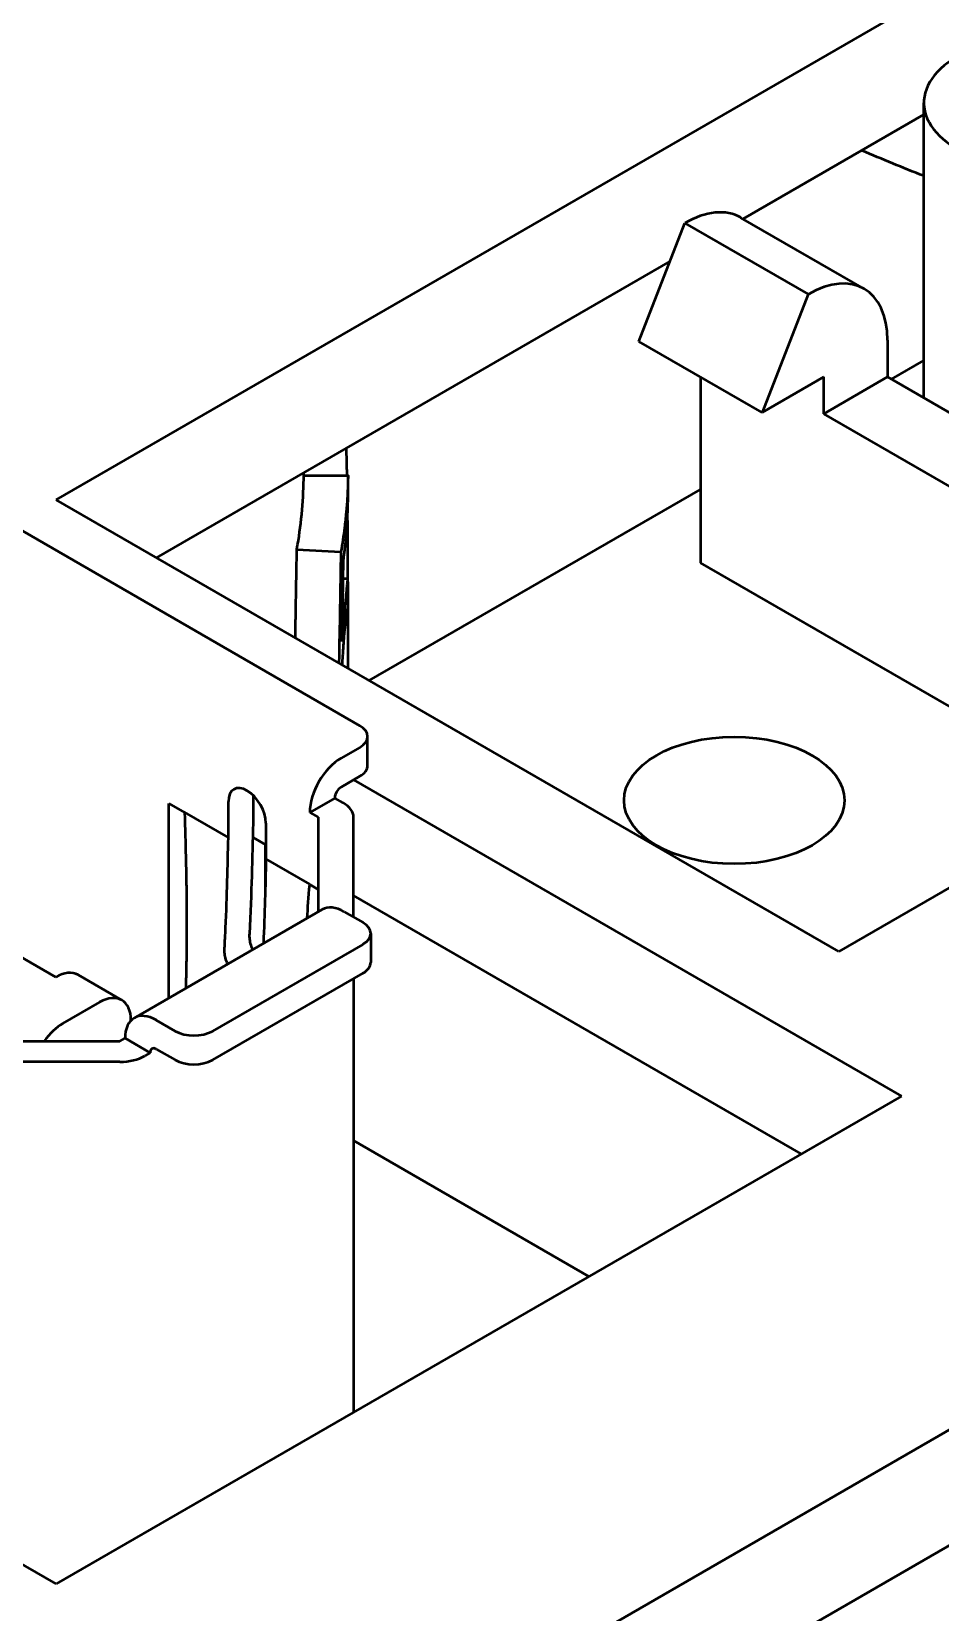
# Model space of a CAD drawing. Header units: millimetres. Extents: x 2121 to 4904, y 892 to 1933.
# Drawn here: x 3166.34 to 3175.58, y 1738.3 to 1754.38 of the extents above; entities that cross this region are included whole.
import ezdxf

# ---------------------------------------------------------------- set-up
doc = ezdxf.new("R2010")
doc.units = ezdxf.units.MM
doc.header["$LTSCALE"] = 1.8
doc.layers.add('외형선(ISO)', color=7, linetype='Continuous', lineweight=50)

msp = doc.modelspace()

# ---------------------------------------------------------------- linework, layer by layer
at = {"layer": '외형선(ISO)'}
for p, q in [((3285.212, 1803.405), (3158.888, 1730.471)), ((3286.231, 1802.817), (3159.906, 1729.883)), ((3242.001, 1783.968), (3174.543, 1745.021)), ((3166.588, 1749.614), (3209.863, 1774.599)), ((3175.409, 1750.65), (3175.409, 1753.651)), ((3175.409, 1753.531), (3173.572, 1752.47)), ((3172.511, 1751.224), (3172.978, 1752.427)), ((3172.978, 1752.427), (3174.231, 1751.704)), ((3174.802, 1751.76), (3173.549, 1752.483)), ((3172.828, 1752.04), (3167.606, 1749.026)), ((3174.231, 1751.704), (3173.764, 1750.501)), ((3175.039, 1751.237), (3175.039, 1750.864)), ((3173.764, 1750.501), (3172.511, 1751.224)), ((3175.079, 1750.84), (3175.409, 1751.031)), ((3173.139, 1750.861), (3173.139, 1748.974)), ((3174.392, 1750.864), (3173.764, 1750.501)), ((3174.392, 1750.49), (3175.039, 1750.864)), ((3174.392, 1750.49), (3174.392, 1750.864)), ((3175.039, 1750.864), (3176.133, 1750.232)), ((3164.17, 1750.496), (3169.675, 1747.317)), ((3175.896, 1749.622), (3174.392, 1750.49)), ((3169.105, 1749.863), (3169.105, 1749.891)), ((3169.555, 1749.706), (3169.555, 1749.86)), ((3169.771, 1747.776), (3173.139, 1749.72)), ((3174.543, 1745.021), (3166.588, 1749.614)), ((3169.035, 1749.11), (3169.482, 1749.084)), ((3177.265, 1746.592), (3173.139, 1748.974)), ((3169.555, 1747.901), (3169.555, 1748.741)), ((3169.5, 1748.415), (3169.513, 1748.414)), ((3169.675, 1747.097), (3169.484, 1746.987)), ((3169.754, 1746.913), (3169.754, 1747.207)), ((3169.675, 1746.803), (3169.484, 1746.693)), ((3169.611, 1746.766), (3175.18, 1743.551)), ((3168.593, 1746.325), (3168.593, 1746.607)), ((3169.42, 1746.582), (3169.166, 1746.436)), ((3169.506, 1746.533), (3169.42, 1746.582)), ((3167.734, 1744.549), (3167.734, 1746.527)), ((3167.734, 1746.527), (3167.893, 1746.435)), ((3168.338, 1746.182), (3167.893, 1746.439)), ((3168.338, 1746.182), (3168.338, 1746.546)), ((3169.166, 1746.436), (3169.251, 1746.386)), ((3168.72, 1746.325), (3168.72, 1745.962)), ((3169.251, 1746.386), (3169.251, 1745.425)), ((3169.611, 1745.37), (3169.611, 1746.386)), ((3168.72, 1746.105), (3168.59, 1746.18)), ((3168.712, 1746.109), (3168.712, 1745.642)), ((3166.588, 1738.591), (3153.86, 1745.939)), ((3169.165, 1745.705), (3168.72, 1745.962)), ((3169.165, 1745.701), (3169.251, 1745.651)), ((3169.165, 1745.701), (3169.165, 1745.701)), ((3169.291, 1745.447), (3167.381, 1744.345)), ((3174.161, 1742.963), (3169.611, 1745.59)), ((3166.585, 1744.762), (3165.63, 1745.313)), ((3169.516, 1745.425), (3169.707, 1745.315)), ((3169.786, 1745.205), (3169.786, 1744.911)), ((3168.179, 1744.213), (3169.707, 1745.094)), ((3168.179, 1743.919), (3169.707, 1744.8)), ((3166.81, 1744.784), (3167.255, 1744.527)), ((3169.611, 1744.745), (3169.611, 1740.336)), ((3166.655, 1744.288), (3167.03, 1744.505)), ((3167.349, 1744.321), (3167.349, 1744.32)), ((3167.606, 1744.323), (3167.797, 1744.213)), ((3165.305, 1744.108), (3167.235, 1744.108)), ((3167.235, 1744.108), (3167.288, 1744.139)), ((3167.288, 1744.139), (3167.543, 1743.992)), ((3167.606, 1744.029), (3167.797, 1743.919)), ((3167.235, 1743.9), (3165.305, 1743.9)), ((3167.543, 1743.992), (3167.489, 1743.961)), ((3175.18, 1743.551), (3166.588, 1738.591)), ((3169.611, 1743.099), (3172.004, 1741.718))]:
    msp.add_line(p, q, dxfattribs=at)
for centre, major_axis, start_param, end_param in [((3176.552, 1753.651), (-1.143, 0), 5.497787, 7.330383), ((3172.978, 1751.494), (0.571, 0.99), 0, 0.785398), ((3174.231, 1750.77), (0.572, 0.99), 5.497787, 7.068583), ((3155.605, 1749.905), (13.5, 0), 6.181112, 6.272854), ((3169.484, 1747.207), (0.27, 0), 5.497787, 7.068583), ((3169.484, 1746.619), (-0.225, -0.39), 3.926991, 5.497787), ((3169.484, 1746.913), (0.27, 0), 5.497787, 6.283185), ((3168.529, 1746.436), (-0.135, 0.234), 3.926991, 7.068583), ((3169.484, 1746.619), (0.045, 0.0779), 0.785398, 2.356194), ((3169.251, 1746.386), (0.36, 0), 0, 0.785398), ((3169.516, 1745.058), (-0.225, 0.39), 5.497787, 6.283185), ((3169.516, 1745.205), (0.27, 0), 5.497787, 7.068583), ((3166.585, 1744.394), (0.225, 0.39), 0, 0.785398), ((3169.516, 1744.911), (0.27, 0), 5.497787, 6.283185), ((3167.03, 1744.137), (0.225, 0.39), 5.497787, 7.068583), ((3167.606, 1743.955), (-0.225, 0.39), 5.497787, 7.068583), ((3166.655, 1743.921), (-0.225, -0.39), 3.926991, 4.559778), ((3167.988, 1744.323), (-0.27, 0), 0.785398, 2.356194), ((3167.606, 1743.955), (-0.045, 0.0779), 5.497787, 7.068583), ((3167.235, 1744.108), (-0.36, 0), 1.570796, 2.356194), ((3167.988, 1744.029), (0.27, 0), 3.926991, 5.497787)]:
    msp.add_ellipse(centre, major_axis=major_axis, ratio=0.57735, start_param=start_param, end_param=end_param, dxfattribs=at)
msp.add_ellipse((3173.481, 1746.558), major_axis=(-1.12, 0), ratio=0.57735, dxfattribs=at)
for points in [[(3175.409, 1752.907), (3175.196, 1752.99), (3174.986, 1753.077), (3174.779, 1753.167)], [(3169.105, 1749.863), (3169.255, 1749.863), (3169.405, 1749.863), (3169.555, 1749.863)], [(3169.555, 1749.86), (3169.555, 1749.861), (3169.555, 1749.862), (3169.555, 1749.862)], [(3169.555, 1749.701), (3169.555, 1749.702), (3169.555, 1749.704), (3169.555, 1749.706)], [(3169.482, 1749.084), (3169.476, 1748.708), (3169.469, 1748.331), (3169.462, 1747.955)], [(3169.506, 1748.815), (3169.521, 1748.815), (3169.537, 1748.815), (3169.552, 1748.815)], [(3168.555, 1745.201), (3168.577, 1745.625), (3168.585, 1745.975), (3168.593, 1746.325)], [(3168.72, 1745.962), (3168.714, 1745.686), (3168.708, 1745.412), (3168.694, 1745.103)], [(3169.138, 1745.359), (3169.147, 1745.462), (3169.155, 1745.575), (3169.165, 1745.701)]]:
    msp.add_open_spline(points, degree=3, dxfattribs=at)
for points, knots in [([(3169.535, 1750.139), (3169.536, 1750.112), (3169.537, 1750.083), (3169.538, 1750.054), (3169.539, 1749.993), (3169.541, 1749.929), (3169.542, 1749.863)], [0.7544502, 0.7544502, 0.7544502, 0.7544502, 0.8333333, 0.8333333, 0.8333333, 0.9995174, 0.9995174, 0.9995174, 0.9995174]), ([(3169.104, 1749.824), (3169.104, 1749.829), (3169.104, 1749.833), (3169.105, 1749.837), (3169.105, 1749.84), (3169.105, 1749.843), (3169.105, 1749.845), (3169.105, 1749.846), (3169.105, 1749.847), (3169.105, 1749.848), (3169.105, 1749.849), (3169.105, 1749.851), (3169.105, 1749.852), (3169.105, 1749.853), (3169.105, 1749.853), (3169.105, 1749.854), (3169.105, 1749.855), (3169.105, 1749.856), (3169.105, 1749.857), (3169.105, 1749.857), (3169.105, 1749.858), (3169.105, 1749.858), (3169.105, 1749.859), (3169.105, 1749.86), (3169.105, 1749.861), (3169.105, 1749.861), (3169.105, 1749.861), (3169.105, 1749.861), (3169.105, 1749.862), (3169.105, 1749.862), (3169.105, 1749.863), (3169.105, 1749.863), (3169.105, 1749.863), (3169.105, 1749.863), (3169.105, 1749.863), (3169.105, 1749.863), (3169.105, 1749.863)], [-1, -1, -1, -1, -0.833333, -0.833333, -0.833333, -0.708333, -0.708333, -0.708333, -0.666667, -0.666667, -0.666667, -0.583333, -0.583333, -0.583333, -0.541667, -0.541667, -0.541667, -0.458333, -0.458333, -0.458333, -0.416667, -0.416667, -0.416667, -0.333333, -0.333333, -0.333333, -0.291667, -0.291667, -0.291667, -0.208333, -0.208333, -0.208333, -0.166667, -0.166667, -0.166667, 0, 0, 0, 0]), ([(3169.554, 1749.821), (3169.553, 1749.77), (3169.552, 1749.719), (3169.549, 1749.668), (3169.546, 1749.616), (3169.543, 1749.565), (3169.539, 1749.514), (3169.538, 1749.504), (3169.537, 1749.493), (3169.536, 1749.483), (3169.531, 1749.432), (3169.526, 1749.381), (3169.519, 1749.329), (3169.509, 1749.247), (3169.497, 1749.166), (3169.482, 1749.084)], [0, 0, 0, 0, 0.0286693, 0.0286693, 0.0286693, 0.0573386, 0.0573386, 0.0573386, 0.0630724, 0.0630724, 0.0630724, 0.0917417, 0.0917417, 0.0917417, 0.1376126, 0.1376126, 0.1376126, 0.1376126]), ([(3169.555, 1749.862), (3169.555, 1749.863), (3169.555, 1749.863), (3169.555, 1749.863), (3169.555, 1749.863), (3169.555, 1749.863), (3169.555, 1749.862), (3169.555, 1749.862), (3169.555, 1749.862), (3169.555, 1749.862), (3169.555, 1749.862), (3169.555, 1749.861), (3169.555, 1749.861), (3169.555, 1749.86), (3169.555, 1749.86), (3169.555, 1749.86), (3169.555, 1749.859), (3169.555, 1749.858), (3169.555, 1749.857), (3169.555, 1749.857), (3169.555, 1749.856), (3169.555, 1749.856), (3169.555, 1749.855), (3169.555, 1749.854), (3169.555, 1749.852), (3169.555, 1749.852), (3169.555, 1749.851), (3169.555, 1749.85), (3169.555, 1749.849), (3169.555, 1749.848), (3169.555, 1749.846), (3169.555, 1749.845), (3169.555, 1749.844), (3169.555, 1749.843), (3169.555, 1749.841), (3169.555, 1749.838), (3169.555, 1749.835), (3169.554, 1749.831), (3169.554, 1749.826), (3169.554, 1749.821)], [0, 0, 0, 0, 0.083333, 0.083333, 0.083333, 0.166667, 0.166667, 0.166667, 0.208333, 0.208333, 0.208333, 0.291667, 0.291667, 0.291667, 0.333333, 0.333333, 0.333333, 0.416667, 0.416667, 0.416667, 0.458333, 0.458333, 0.458333, 0.541667, 0.541667, 0.541667, 0.583333, 0.583333, 0.583333, 0.666667, 0.666667, 0.666667, 0.708333, 0.708333, 0.708333, 0.833333, 0.833333, 0.833333, 1, 1, 1, 1]), ([(3169.554, 1749.577), (3169.554, 1749.579), (3169.554, 1749.582), (3169.554, 1749.584), (3169.554, 1749.587), (3169.554, 1749.59), (3169.555, 1749.593), (3169.555, 1749.594), (3169.555, 1749.596), (3169.555, 1749.597), (3169.555, 1749.6), (3169.555, 1749.603), (3169.555, 1749.606), (3169.555, 1749.608), (3169.555, 1749.609), (3169.555, 1749.611), (3169.555, 1749.614), (3169.555, 1749.617), (3169.555, 1749.62), (3169.555, 1749.622), (3169.555, 1749.624), (3169.555, 1749.625), (3169.555, 1749.629), (3169.555, 1749.632), (3169.555, 1749.636), (3169.555, 1749.638), (3169.555, 1749.639), (3169.555, 1749.641), (3169.555, 1749.645), (3169.555, 1749.648), (3169.555, 1749.652), (3169.555, 1749.654), (3169.555, 1749.656), (3169.555, 1749.658), (3169.555, 1749.663), (3169.555, 1749.669), (3169.555, 1749.675), (3169.555, 1749.684), (3169.555, 1749.692), (3169.555, 1749.701)], [0, 0, 0, 0, 0.083333, 0.083333, 0.083333, 0.166667, 0.166667, 0.166667, 0.208333, 0.208333, 0.208333, 0.291667, 0.291667, 0.291667, 0.333333, 0.333333, 0.333333, 0.416667, 0.416667, 0.416667, 0.458333, 0.458333, 0.458333, 0.541667, 0.541667, 0.541667, 0.583333, 0.583333, 0.583333, 0.666667, 0.666667, 0.666667, 0.708333, 0.708333, 0.708333, 0.833333, 0.833333, 0.833333, 1, 1, 1, 1]), ([(3169.509, 1749.004), (3169.511, 1749.02), (3169.513, 1749.036), (3169.515, 1749.052), (3169.517, 1749.068), (3169.519, 1749.083), (3169.521, 1749.099), (3169.522, 1749.107), (3169.523, 1749.115), (3169.524, 1749.123), (3169.526, 1749.139), (3169.528, 1749.155), (3169.529, 1749.171), (3169.532, 1749.195), (3169.534, 1749.218), (3169.536, 1749.242), (3169.537, 1749.25), (3169.538, 1749.258), (3169.538, 1749.266), (3169.54, 1749.282), (3169.541, 1749.298), (3169.542, 1749.314), (3169.543, 1749.322), (3169.543, 1749.33), (3169.544, 1749.338), (3169.545, 1749.354), (3169.546, 1749.37), (3169.547, 1749.386), (3169.547, 1749.393), (3169.548, 1749.401), (3169.548, 1749.409), (3169.551, 1749.465), (3169.553, 1749.521), (3169.554, 1749.577)], [0, 0, 0, 0, 0.0088964, 0.0088964, 0.0088964, 0.0177928, 0.0177928, 0.0177928, 0.022241, 0.022241, 0.022241, 0.0311374, 0.0311374, 0.0311374, 0.044482, 0.044482, 0.044482, 0.0489302, 0.0489302, 0.0489302, 0.0578266, 0.0578266, 0.0578266, 0.0622748, 0.0622748, 0.0622748, 0.0711712, 0.0711712, 0.0711712, 0.0756194, 0.0756194, 0.0756194, 0.1067568, 0.1067568, 0.1067568, 0.1067568]), ([(3169.548, 1749.404), (3169.548, 1749.404), (3169.548, 1749.403), (3169.548, 1749.402), (3169.548, 1749.386), (3169.548, 1749.37), (3169.548, 1749.354), (3169.549, 1749.321), (3169.549, 1749.288), (3169.549, 1749.255), (3169.549, 1749.238), (3169.549, 1749.222), (3169.549, 1749.205), (3169.549, 1749.171), (3169.549, 1749.138), (3169.55, 1749.103), (3169.55, 1749.086), (3169.55, 1749.069), (3169.55, 1749.052), (3169.55, 1749), (3169.55, 1748.948), (3169.55, 1748.894), (3169.55, 1748.868), (3169.55, 1748.841), (3169.55, 1748.815)], [0.4153055, 0.4153055, 0.4153055, 0.4153055, 0.4166667, 0.4166667, 0.4166667, 0.4583333, 0.4583333, 0.4583333, 0.5416667, 0.5416667, 0.5416667, 0.5833333, 0.5833333, 0.5833333, 0.6666667, 0.6666667, 0.6666667, 0.7083333, 0.7083333, 0.7083333, 0.8333333, 0.8333333, 0.8333333, 0.8951709, 0.8951709, 0.8951709, 0.8951709]), ([(3169.019, 1748.21), (3169.019, 1748.221), (3169.019, 1748.231), (3169.02, 1748.241), (3169.02, 1748.277), (3169.021, 1748.314), (3169.022, 1748.35), (3169.022, 1748.368), (3169.022, 1748.386), (3169.023, 1748.404), (3169.023, 1748.44), (3169.024, 1748.477), (3169.024, 1748.513), (3169.025, 1748.531), (3169.025, 1748.549), (3169.025, 1748.567), (3169.026, 1748.603), (3169.027, 1748.64), (3169.027, 1748.676), (3169.028, 1748.694), (3169.028, 1748.712), (3169.028, 1748.73), (3169.029, 1748.785), (3169.03, 1748.839), (3169.031, 1748.893), (3169.032, 1748.929), (3169.032, 1748.966), (3169.033, 1749.002), (3169.034, 1749.038), (3169.034, 1749.074), (3169.035, 1749.11)], [-0.1122155, -0.1122155, -0.1122155, -0.1122155, -0.1083603, -0.1083603, -0.1083603, -0.0948152, -0.0948152, -0.0948152, -0.0880427, -0.0880427, -0.0880427, -0.0744977, -0.0744977, -0.0744977, -0.0677252, -0.0677252, -0.0677252, -0.0541801, -0.0541801, -0.0541801, -0.0474076, -0.0474076, -0.0474076, -0.0270901, -0.0270901, -0.0270901, -0.013545, -0.013545, -0.013545, 0, 0, 0, 0]), ([(3169.496, 1748.173), (3169.497, 1748.265), (3169.499, 1748.357), (3169.5, 1748.45), (3169.501, 1748.484), (3169.501, 1748.519), (3169.502, 1748.554), (3169.502, 1748.577), (3169.503, 1748.6), (3169.503, 1748.623), (3169.504, 1748.669), (3169.504, 1748.715), (3169.505, 1748.762), (3169.506, 1748.842), (3169.508, 1748.923), (3169.509, 1749.004)], [0, 0, 0, 0, 0.0342135, 0.0342135, 0.0342135, 0.0470435, 0.0470435, 0.0470435, 0.0555969, 0.0555969, 0.0555969, 0.0727037, 0.0727037, 0.0727037, 0.1026404, 0.1026404, 0.1026404, 0.1026404]), ([(3169.554, 1748.796), (3169.554, 1748.801), (3169.554, 1748.804), (3169.554, 1748.807), (3169.553, 1748.809), (3169.553, 1748.811), (3169.553, 1748.813), (3169.553, 1748.813), (3169.553, 1748.814), (3169.553, 1748.814), (3169.552, 1748.815), (3169.552, 1748.815), (3169.552, 1748.814), (3169.552, 1748.814), (3169.551, 1748.813), (3169.551, 1748.813), (3169.551, 1748.811), (3169.55, 1748.809), (3169.55, 1748.807), (3169.55, 1748.805), (3169.55, 1748.804), (3169.549, 1748.802), (3169.549, 1748.799), (3169.548, 1748.795), (3169.548, 1748.79), (3169.548, 1748.788), (3169.547, 1748.785), (3169.547, 1748.783), (3169.546, 1748.777), (3169.546, 1748.771), (3169.545, 1748.765), (3169.545, 1748.761), (3169.544, 1748.758), (3169.544, 1748.754), (3169.543, 1748.743), (3169.542, 1748.73), (3169.54, 1748.716), (3169.539, 1748.697), (3169.537, 1748.676), (3169.534, 1748.652)], [0, 0, 0, 0, 0.083333, 0.083333, 0.083333, 0.166667, 0.166667, 0.166667, 0.208333, 0.208333, 0.208333, 0.291667, 0.291667, 0.291667, 0.333333, 0.333333, 0.333333, 0.416667, 0.416667, 0.416667, 0.458333, 0.458333, 0.458333, 0.541667, 0.541667, 0.541667, 0.583333, 0.583333, 0.583333, 0.666667, 0.666667, 0.666667, 0.708333, 0.708333, 0.708333, 0.833333, 0.833333, 0.833333, 1, 1, 1, 1]), ([(3169.555, 1748.741), (3169.555, 1748.753), (3169.555, 1748.762), (3169.555, 1748.771), (3169.555, 1748.783), (3169.554, 1748.791), (3169.554, 1748.796)], [0.7144919, 0.7144919, 0.7144919, 0.7144919, 0.8333333, 0.8333333, 0.8333333, 1, 1, 1, 1]), ([(3169.534, 1748.652), (3169.534, 1748.646), (3169.533, 1748.641), (3169.533, 1748.635), (3169.532, 1748.629), (3169.532, 1748.624), (3169.531, 1748.618), (3169.531, 1748.615), (3169.531, 1748.612), (3169.53, 1748.609), (3169.53, 1748.603), (3169.529, 1748.597), (3169.529, 1748.591), (3169.528, 1748.588), (3169.528, 1748.585), (3169.528, 1748.581), (3169.527, 1748.575), (3169.527, 1748.569), (3169.526, 1748.563), (3169.526, 1748.559), (3169.525, 1748.556), (3169.525, 1748.553), (3169.524, 1748.546), (3169.524, 1748.54), (3169.523, 1748.533), (3169.523, 1748.53), (3169.523, 1748.526), (3169.522, 1748.523), (3169.522, 1748.516), (3169.521, 1748.509), (3169.52, 1748.502), (3169.52, 1748.499), (3169.52, 1748.495), (3169.519, 1748.492), (3169.519, 1748.481), (3169.518, 1748.47), (3169.517, 1748.459), (3169.515, 1748.445), (3169.514, 1748.43), (3169.513, 1748.414)], [0, 0, 0, 0, 0.083333, 0.083333, 0.083333, 0.166667, 0.166667, 0.166667, 0.208333, 0.208333, 0.208333, 0.291667, 0.291667, 0.291667, 0.333333, 0.333333, 0.333333, 0.416667, 0.416667, 0.416667, 0.458333, 0.458333, 0.458333, 0.541667, 0.541667, 0.541667, 0.583333, 0.583333, 0.583333, 0.666667, 0.666667, 0.666667, 0.708333, 0.708333, 0.708333, 0.833333, 0.833333, 0.833333, 1, 1, 1, 1]), ([(3169.531, 1748.372), (3169.532, 1748.381), (3169.533, 1748.389), (3169.533, 1748.397), (3169.534, 1748.405), (3169.535, 1748.412), (3169.536, 1748.419), (3169.536, 1748.423), (3169.537, 1748.426), (3169.537, 1748.43), (3169.538, 1748.436), (3169.538, 1748.442), (3169.539, 1748.448), (3169.539, 1748.451), (3169.54, 1748.453), (3169.54, 1748.456), (3169.541, 1748.461), (3169.541, 1748.466), (3169.542, 1748.47), (3169.542, 1748.472), (3169.542, 1748.474), (3169.543, 1748.476), (3169.543, 1748.48), (3169.544, 1748.483), (3169.544, 1748.486), (3169.544, 1748.487), (3169.545, 1748.489), (3169.545, 1748.49), (3169.545, 1748.492), (3169.546, 1748.494), (3169.546, 1748.496), (3169.546, 1748.496), (3169.547, 1748.497), (3169.547, 1748.497), (3169.547, 1748.499), (3169.548, 1748.499), (3169.549, 1748.499), (3169.549, 1748.498), (3169.55, 1748.495), (3169.55, 1748.491)], [0, 0, 0, 0, 0.083333, 0.083333, 0.083333, 0.166667, 0.166667, 0.166667, 0.208333, 0.208333, 0.208333, 0.291667, 0.291667, 0.291667, 0.333333, 0.333333, 0.333333, 0.416667, 0.416667, 0.416667, 0.458333, 0.458333, 0.458333, 0.541667, 0.541667, 0.541667, 0.583333, 0.583333, 0.583333, 0.666667, 0.666667, 0.666667, 0.708333, 0.708333, 0.708333, 0.833333, 0.833333, 0.833333, 1, 1, 1, 1]), ([(3169.513, 1748.414), (3169.512, 1748.407), (3169.511, 1748.4), (3169.511, 1748.392), (3169.51, 1748.385), (3169.509, 1748.378), (3169.509, 1748.37), (3169.508, 1748.367), (3169.508, 1748.363), (3169.508, 1748.359), (3169.507, 1748.352), (3169.507, 1748.345), (3169.506, 1748.338), (3169.506, 1748.335), (3169.506, 1748.331), (3169.505, 1748.328), (3169.505, 1748.321), (3169.504, 1748.314), (3169.504, 1748.307), (3169.503, 1748.303), (3169.503, 1748.3), (3169.503, 1748.297), (3169.502, 1748.29), (3169.502, 1748.283), (3169.502, 1748.277), (3169.501, 1748.273), (3169.501, 1748.27), (3169.501, 1748.267), (3169.5, 1748.26), (3169.5, 1748.253), (3169.5, 1748.247), (3169.499, 1748.244), (3169.499, 1748.241), (3169.499, 1748.237), (3169.498, 1748.228), (3169.498, 1748.218), (3169.497, 1748.209), (3169.497, 1748.197), (3169.496, 1748.184), (3169.496, 1748.173)], [0, 0, 0, 0, 0.083333, 0.083333, 0.083333, 0.166667, 0.166667, 0.166667, 0.208333, 0.208333, 0.208333, 0.291667, 0.291667, 0.291667, 0.333333, 0.333333, 0.333333, 0.416667, 0.416667, 0.416667, 0.458333, 0.458333, 0.458333, 0.541667, 0.541667, 0.541667, 0.583333, 0.583333, 0.583333, 0.666667, 0.666667, 0.666667, 0.708333, 0.708333, 0.708333, 0.833333, 0.833333, 0.833333, 1, 1, 1, 1]), ([(3169.514, 1748.205), (3169.515, 1748.211), (3169.515, 1748.216), (3169.516, 1748.222), (3169.516, 1748.227), (3169.517, 1748.232), (3169.517, 1748.238), (3169.518, 1748.24), (3169.518, 1748.243), (3169.518, 1748.245), (3169.519, 1748.251), (3169.519, 1748.256), (3169.52, 1748.261), (3169.52, 1748.263), (3169.52, 1748.266), (3169.52, 1748.268), (3169.521, 1748.273), (3169.521, 1748.278), (3169.522, 1748.283), (3169.522, 1748.285), (3169.522, 1748.288), (3169.523, 1748.29), (3169.523, 1748.295), (3169.524, 1748.299), (3169.524, 1748.304), (3169.524, 1748.306), (3169.524, 1748.308), (3169.525, 1748.311), (3169.525, 1748.315), (3169.526, 1748.32), (3169.526, 1748.324), (3169.526, 1748.326), (3169.526, 1748.328), (3169.527, 1748.33), (3169.527, 1748.337), (3169.528, 1748.343), (3169.529, 1748.349), (3169.529, 1748.357), (3169.53, 1748.365), (3169.531, 1748.372)], [0, 0, 0, 0, 0.083333, 0.083333, 0.083333, 0.166667, 0.166667, 0.166667, 0.208333, 0.208333, 0.208333, 0.291667, 0.291667, 0.291667, 0.333333, 0.333333, 0.333333, 0.416667, 0.416667, 0.416667, 0.458333, 0.458333, 0.458333, 0.541667, 0.541667, 0.541667, 0.583333, 0.583333, 0.583333, 0.666667, 0.666667, 0.666667, 0.708333, 0.708333, 0.708333, 0.833333, 0.833333, 0.833333, 1, 1, 1, 1]), ([(3169.55, 1748.491), (3169.551, 1748.488), (3169.551, 1748.485), (3169.551, 1748.482), (3169.551, 1748.478), (3169.552, 1748.474), (3169.552, 1748.47), (3169.552, 1748.467), (3169.552, 1748.465), (3169.552, 1748.462), (3169.552, 1748.457), (3169.552, 1748.452), (3169.552, 1748.445), (3169.553, 1748.442), (3169.553, 1748.439), (3169.553, 1748.436), (3169.553, 1748.429), (3169.553, 1748.422), (3169.553, 1748.414), (3169.553, 1748.41), (3169.553, 1748.406), (3169.553, 1748.402), (3169.553, 1748.393), (3169.553, 1748.385), (3169.553, 1748.375), (3169.553, 1748.371), (3169.554, 1748.366), (3169.554, 1748.361), (3169.554, 1748.351), (3169.554, 1748.34), (3169.554, 1748.329), (3169.554, 1748.324), (3169.554, 1748.318), (3169.554, 1748.312), (3169.554, 1748.295), (3169.554, 1748.277), (3169.554, 1748.257), (3169.554, 1748.231), (3169.554, 1748.202), (3169.554, 1748.172)], [0, 0, 0, 0, 0.083333, 0.083333, 0.083333, 0.166667, 0.166667, 0.166667, 0.208333, 0.208333, 0.208333, 0.291667, 0.291667, 0.291667, 0.333333, 0.333333, 0.333333, 0.416667, 0.416667, 0.416667, 0.458333, 0.458333, 0.458333, 0.541667, 0.541667, 0.541667, 0.583333, 0.583333, 0.583333, 0.666667, 0.666667, 0.666667, 0.708333, 0.708333, 0.708333, 0.833333, 0.833333, 0.833333, 1, 1, 1, 1]), ([(3169.497, 1747.934), (3169.497, 1747.939), (3169.498, 1747.944), (3169.498, 1747.948), (3169.498, 1747.952), (3169.498, 1747.957), (3169.499, 1747.961), (3169.499, 1747.969), (3169.5, 1747.978), (3169.5, 1747.987), (3169.501, 1747.991), (3169.501, 1747.996), (3169.501, 1748), (3169.502, 1748.01), (3169.502, 1748.019), (3169.503, 1748.029), (3169.503, 1748.033), (3169.504, 1748.038), (3169.504, 1748.043), (3169.505, 1748.053), (3169.505, 1748.063), (3169.506, 1748.073), (3169.506, 1748.078), (3169.506, 1748.083), (3169.507, 1748.088), (3169.508, 1748.104), (3169.509, 1748.12), (3169.51, 1748.137), (3169.511, 1748.159), (3169.513, 1748.181), (3169.514, 1748.205)], [0.244365, 0.244365, 0.244365, 0.244365, 0.2916667, 0.2916667, 0.2916667, 0.3333333, 0.3333333, 0.3333333, 0.4166667, 0.4166667, 0.4166667, 0.4583333, 0.4583333, 0.4583333, 0.5416667, 0.5416667, 0.5416667, 0.5833333, 0.5833333, 0.5833333, 0.6666667, 0.6666667, 0.6666667, 0.7083333, 0.7083333, 0.7083333, 0.8333333, 0.8333333, 0.8333333, 1, 1, 1, 1]), ([(3169.554, 1748.172), (3169.554, 1748.155), (3169.554, 1748.138), (3169.554, 1748.121), (3169.554, 1748.104), (3169.554, 1748.087), (3169.554, 1748.071), (3169.554, 1748.063), (3169.554, 1748.054), (3169.554, 1748.046), (3169.554, 1748.029), (3169.554, 1748.013), (3169.554, 1747.997), (3169.554, 1747.988), (3169.554, 1747.98), (3169.554, 1747.972), (3169.554, 1747.956), (3169.554, 1747.94), (3169.554, 1747.924), (3169.554, 1747.916), (3169.554, 1747.909), (3169.554, 1747.902)], [0, 0, 0, 0, 0.0833333, 0.0833333, 0.0833333, 0.1666667, 0.1666667, 0.1666667, 0.2083333, 0.2083333, 0.2083333, 0.2916667, 0.2916667, 0.2916667, 0.3333333, 0.3333333, 0.3333333, 0.4166667, 0.4166667, 0.4166667, 0.454504, 0.454504, 0.454504, 0.454504]), ([(3167.893, 1746.435), (3167.898, 1746.266), (3167.902, 1746.118), (3167.905, 1745.988), (3167.907, 1745.923), (3167.908, 1745.862), (3167.909, 1745.807), (3167.909, 1745.779), (3167.91, 1745.752), (3167.91, 1745.726), (3167.91, 1745.714), (3167.91, 1745.701), (3167.911, 1745.689), (3167.911, 1745.683), (3167.911, 1745.677), (3167.911, 1745.671), (3167.911, 1745.665), (3167.911, 1745.66), (3167.911, 1745.652), (3167.912, 1745.598), (3167.912, 1745.544), (3167.913, 1745.49), (3167.913, 1745.413), (3167.913, 1745.335), (3167.913, 1745.258), (3167.913, 1745.192), (3167.913, 1745.126), (3167.912, 1745.06), (3167.912, 1745.017), (3167.911, 1744.973), (3167.911, 1744.93), (3167.91, 1744.907), (3167.91, 1744.884), (3167.91, 1744.861), (3167.908, 1744.797), (3167.907, 1744.731), (3167.906, 1744.664), (3167.906, 1744.659), (3167.905, 1744.653), (3167.905, 1744.648)], [0.0020053, 0.0020053, 0.0020053, 0.0020053, 0.1267546, 0.1267546, 0.1267546, 0.1891293, 0.1891293, 0.1891293, 0.2203166, 0.2203166, 0.2203166, 0.2359103, 0.2359103, 0.2359103, 0.2437071, 0.2437071, 0.2437071, 0.251504, 0.251504, 0.251504, 0.3029398, 0.3029398, 0.3029398, 0.3762533, 0.3762533, 0.3762533, 0.438628, 0.438628, 0.438628, 0.4793784, 0.4793784, 0.4793784, 0.5010026, 0.5010026, 0.5010026, 0.5633773, 0.5633773, 0.5633773, 0.5685162, 0.5685162, 0.5685162, 0.5685162]), ([(3168.3, 1745.054), (3168.303, 1745.125), (3168.307, 1745.193), (3168.325, 1745.595), (3168.332, 1745.887), (3168.338, 1746.182)], [0.7002284, 0.7002284, 0.7002284, 0.7002284, 0.75, 0.75, 0.9988847, 0.9988847, 0.9988847, 0.9988847]), ([(3168.586, 1745.041), (3168.578, 1745.061), (3168.57, 1745.082), (3168.56, 1745.122), (3168.557, 1745.141), (3168.554, 1745.174), (3168.554, 1745.188), (3168.555, 1745.201)], [-0.01958396, -0.01958396, -0.01958396, -0.01958396, -0.01213606, -0.01213606, -0.00534276, -0.00534276, -0.000001, -0.000001, -0.000001, -0.000001]), ([(3168.331, 1744.893), (3168.322, 1744.914), (3168.315, 1744.935), (3168.305, 1744.974), (3168.302, 1744.993), (3168.299, 1745.026), (3168.299, 1745.04), (3168.3, 1745.054)], [-0.01958491, -0.01958491, -0.01958491, -0.01958491, -0.01215197, -0.01215197, -0.0053539, -0.0053539, -0.000001, -0.000001, -0.000001, -0.000001])]:
    msp.add_open_spline(points, degree=3, knots=knots, dxfattribs=at)

doc.saveas('drawing.dxf')
